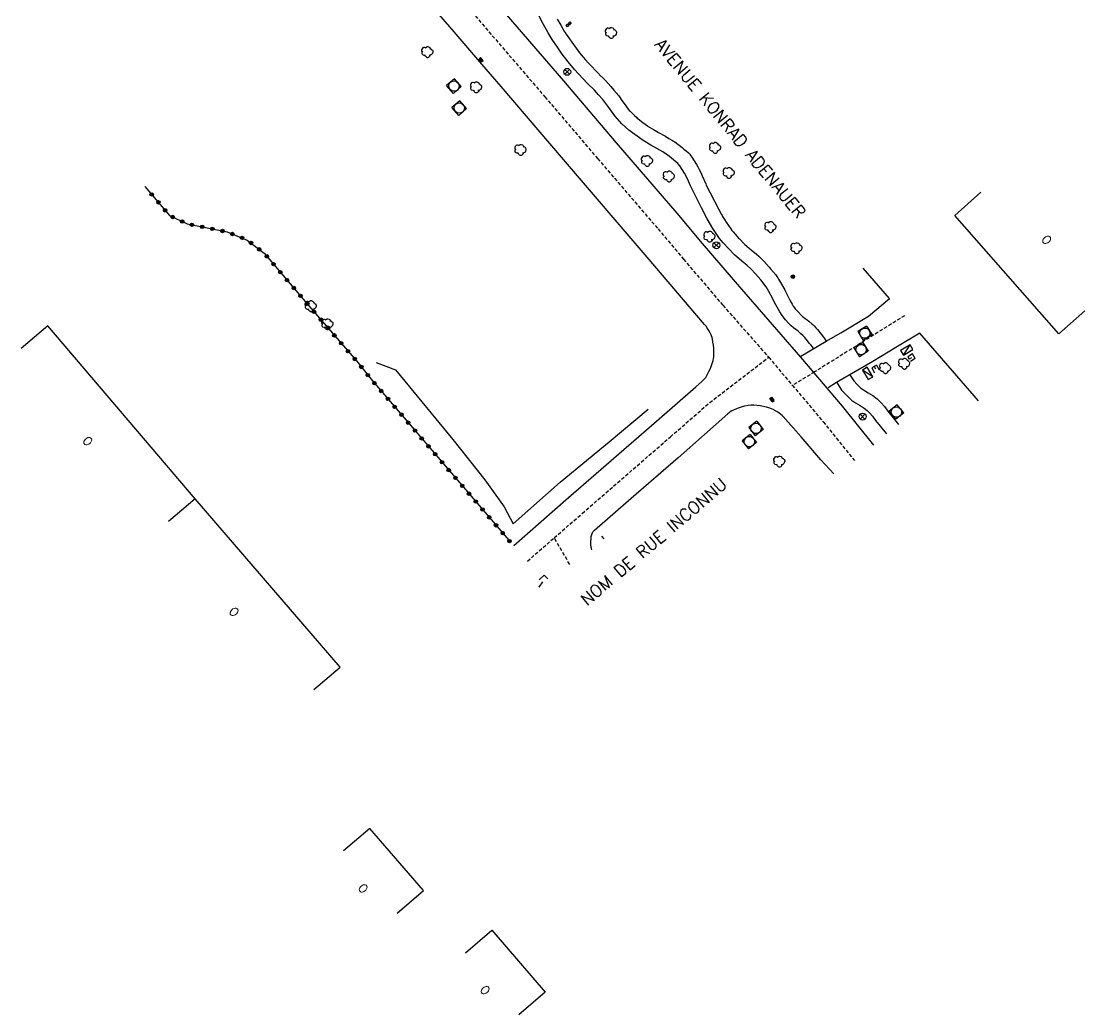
# Model space of a CAD drawing. Header units: millimetres. Extents: x 147000 to 147389, y 145000 to 145989.
# Drawn here: x 147046.1 to 147199.6, y 145563.5 to 145706.9 of the extents above; entities that cross this region are included whole.
import ezdxf
from ezdxf.enums import TextEntityAlignment as Align

# ---------------------------------------------------------------- set-up
doc = ezdxf.new("R2010")
doc.units = ezdxf.units.MM
doc.linetypes.add('DASHED', pattern=[0.75, 0.5, -0.25])
doc.layers.get('0').update_dxf_attribs({"linetype": 'CONTINUOUS'})
for name, color, linetype in [('W0001', 6, 'DASHED'), ('W0006', 2, 'CONTINUOUS'), ('W0008', 7, 'CONTINUOUS'), ('W0014', 7, 'CONTINUOUS'), ('W0103', 1, 'CONTINUOUS'), ('W0211', 2, 'CONTINUOUS'), ('W0300', 7, 'CONTINUOUS'), ('W0322', 7, 'CONTINUOUS'), ('W0400', 7, 'CONTINUOUS'), ('W0420', 7, 'CONTINUOUS'), ('W0425', 7, 'CONTINUOUS'), ('W0430', 7, 'CONTINUOUS'), ('W0432', 7, 'CONTINUOUS'), ('W0469', 7, 'CONTINUOUS'), ('W0856', 7, 'CONTINUOUS'), ('W0989', 7, 'CONTINUOUS'), ('W0991', 7, 'CONTINUOUS'), ('W1102', 7, 'CONTINUOUS')]:
    doc.layers.add(name, color=color, linetype=linetype)
doc.styles.get("Standard").update_dxf_attribs({"font": 'romans.shx', "width": 0.85})

# ---------------------------------------------------------------- blocks, each defined once
blk = doc.blocks.new('T469')
at = {"color": 0, "linetype": 'Continuous', "flags": 128}
for points in [[(-0.35, 0.35), (0.35, -0.35)], [(-0.35, -0.35), (0.35, 0.35)]]:
    blk.add_lwpolyline(points, dxfattribs=at)
at = {"color": 0, "linetype": 'Continuous'}
blk.add_circle((0, 0), 0.5, dxfattribs=at)
blk = doc.blocks.new('T300')
for p, q in [((-0.8, 0.51), (-0.86, 0.34)), ((-0.86, 0.34), (-0.86, 0.17)), ((-0.86, 0.17), (-0.74, 0.06)), ((-0.69, 0.63), (-0.8, 0.51)), ((-0.8, -0.06), (-0.74, 0.06)), ((-0.74, 0.06), (-0.69, 0.11)), ((-0.57, 0.69), (-0.69, 0.63)), ((-0.46, 0.69), (-0.57, 0.69)), ((-0.29, 0.63), (-0.46, 0.69)), ((-0.29, 0.63), (-0.17, 0.74)), ((-0.23, 0.57), (-0.29, 0.63)), ((-0.17, 0.74), (-0.06, 0.8)), ((-0.06, 0.8), (0.06, 0.8)), ((0.06, 0.8), (0.23, 0.74)), ((0.23, 0.74), (0.34, 0.63)), ((0.34, 0.63), (0.4, 0.51)), ((0.46, 0.46), (0.34, 0.46)), ((0.4, 0.51), (0.4, 0.46)), ((0.57, 0.4), (0.46, 0.46)), ((0.57, 0.4), (0.69, 0.29)), ((0.69, 0.29), (0.74, 0.17)), ((0.74, 0.06), (0.69, -0.17)), ((0.74, 0.17), (0.74, 0.06)), ((-0.8, -0.17), (-0.8, -0.06)), ((-0.8, -0.23), (-0.8, -0.17)), ((-0.74, -0.34), (-0.8, -0.23)), ((-0.69, -0.4), (-0.74, -0.34)), ((-0.51, -0.46), (-0.69, -0.4)), ((-0.4, -0.46), (-0.51, -0.46)), ((-0.4, -0.46), (-0.34, -0.46)), ((-0.34, -0.46), (-0.34, -0.4)), ((-0.34, -0.51), (-0.34, -0.46)), ((-0.29, -0.63), (-0.34, -0.51)), ((-0.17, -0.74), (-0.29, -0.63)), ((-0.06, -0.8), (-0.17, -0.74)), ((0.06, -0.8), (-0.06, -0.8)), ((0.17, -0.74), (0.06, -0.8)), ((0.23, -0.69), (0.17, -0.74)), ((0.29, -0.46), (0.23, -0.46)), ((0.29, -0.63), (0.23, -0.69)), ((0.46, -0.4), (0.29, -0.46)), ((0.34, -0.51), (0.29, -0.63)), ((0.34, -0.51), (0.34, -0.46)), ((0.57, -0.34), (0.46, -0.4)), ((0.63, -0.29), (0.57, -0.34)), ((0.69, -0.17), (0.63, -0.29))]:
    blk.add_line(p, q)
blk = doc.blocks.new('T856')
for p, q in [((-0.125, 0), (0.125, 0)), ((0, 0.125), (0, -0.125))]:
    blk.add_line(p, q)
blk.add_ellipse((0, 0), major_axis=(-0.177, 0.177), ratio=1, start_param=3.9269908, end_param=10.2101761)
blk = doc.blocks.new('T400')
for p, q in [((-0.15, 0.3), (0.15, 0.3)), ((-0.15, -0.25), (-0.15, 0.3)), ((-0.15, 0.15), (0.15, 0.15)), ((-0.15, 0), (0.15, 0)), ((0.15, 0.3), (0.15, -0.25)), ((-0.15, -0.15), (0.15, -0.15)), ((-0.15, -0.25), (-0.15, -0.3)), ((-0.15, -0.3), (0.15, -0.3)), ((0.15, -0.3), (0.15, -0.25))]:
    blk.add_line(p, q)
blk = doc.blocks.new('T420')
for p, q in [((0.75, 0.75), (-0.75, 0.75)), ((-0.75, 0.75), (-0.75, -0.75)), ((0.75, 0.75), (0.75, -0.75)), ((0.75, -0.75), (-0.75, -0.75))]:
    blk.add_line(p, q)
blk.add_ellipse((0, 0), major_axis=(-0.53, 0.53), ratio=1, start_param=3.926991, end_param=10.210176)
blk = doc.blocks.new('T425')
for p, q in [((-0.15, 0.6), (0.15, 0.6)), ((-0.15, 0.6), (-0.15, 0.3)), ((-0.15, 0.3), (0.15, 0.3)), ((-0.15, 0.15), (0.15, 0.15)), ((-0.15, -0.15), (-0.15, 0.15)), ((0, 0.45), (0.15, 0.45)), ((0.15, 0.45), (0.15, 0.3)), ((0.15, 0.15), (0.15, -0.15)), ((0.15, -0.15), (-0.15, -0.15))]:
    blk.add_line(p, q)
blk.add_ellipse((0, 0), major_axis=(-0.106, 0.106), ratio=1, start_param=3.926991, end_param=10.210176)
blk = doc.blocks.new('T430')
at = {"flags": 128}
for points in [[(-0.4, 2.1), (0.4, 2.1)], [(-0.4, 2.1), (-0.4, 1.3)], [(-0.4, 1.7), (0, 1.7)], [(0.8, 0.8), (-0.8, 0.8)], [(-0.8, 0.8), (-0.8, 0)], [(0.8, 0.8), (-0.8, 0)], [(-0.8, 0), (0.8, 0)], [(-0.4, 1.3), (0.4, 1.3)], [(0.8, 0), (0.8, 0.8)]]:
    blk.add_lwpolyline(points, dxfattribs=at)
blk = doc.blocks.new('T432')
at = {"flags": 128}
for points in [[(-0.4, 2.1), (-0.4, 1.3)], [(-0.39, 2.1), (0.41, 2.1)], [(0, 1.7), (0.4, 1.7)], [(0.4, 1.3), (0.4, 1.7)], [(0.8, 0.8), (-0.8, 0.8)], [(-0.8, 0.8), (-0.8, 0)], [(0.8, 0.8), (-0.8, 0)], [(-0.8, 0), (0.8, 0)], [(-0.4, 1.3), (0.4, 1.3)], [(0.8, 0), (0.8, 0.8)]]:
    blk.add_lwpolyline(points, dxfattribs=at)
blk = doc.blocks.new('t322o')
at = {"color": 0, "linetype": 'Continuous'}
for radius in [0.25, 0.15]:
    blk.add_circle((0, 0), radius, dxfattribs=at)

msp = doc.modelspace()

# ---------------------------------------------------------------- linework, layer by layer
at = {"layer": 'W0001'}
for points in [[(147108.22, 145711.64), (147121.67, 145696), (147129.29, 145687.07), (147138.01, 145676.91), (147141.68, 145672.55), (147147.36, 145665.9), (147153.97, 145658.39), (147155.88, 145656.12), (147157.39, 145654.34), (147161.84, 145649.08), (147166.35, 145643.48)], [(147173.58, 145664.39), (147160.58, 145656.27), (147157.39, 145654.34)], [(147119.16, 145628.97), (147123.03, 145632.34), (147127.07, 145635.86), (147139.78, 145646.9), (147145.46, 145651.86), (147153.97, 145658.39)], [(147125.26, 145628.5), (147123.03, 145632.34)]]:
    msp.add_lwpolyline(points, dxfattribs=at)
at = {"layer": 'W0006'}
for points in [[(147158.63, 145658.57), (147162.26, 145660.74), (147164.37, 145661.91), (147168.38, 145664.34), (147171.39, 145666.9), (147167.62, 145671.27)], [(147184.27, 145652.09), (147175.78, 145661.89), (147172.32, 145659.78), (147168.99, 145657.8), (147163.78, 145654.73), (147162.54, 145653.98)]]:
    msp.add_lwpolyline(points, dxfattribs=at)
at = {"layer": 'W0008'}
for points in [[(147110.91, 145713.94), (147124.36, 145698.31), (147131.98, 145689.37), (147140.71, 145679.2), (147144.38, 145674.84), (147150.04, 145668.22), (147158.57, 145658.43), (147164.57, 145651.33), (147169.1, 145645.7), (147169.1, 145645.7)], [(147117.18, 145631.24), (147125.1, 145638.13), (147137.8, 145649.17), (147143.47, 145654.13), (147143.9, 145654.51), (147144.31, 145654.9), (147144.72, 145655.29), (147144.81, 145655.38), (147144.89, 145655.48), (147144.96, 145655.59), (147145.16, 145655.95), (147145.35, 145656.32), (147145.52, 145656.7), (147145.69, 145657.08), (147145.79, 145657.35), (147145.87, 145657.63), (147145.95, 145657.91), (147146, 145658.2), (147146.04, 145658.47), (147146.07, 145658.75), (147146.08, 145659.02), (147146.07, 145659.3), (147146.04, 145659.73), (147145.99, 145660.16), (147145.93, 145660.59), (147145.86, 145661.01), (147145.8, 145661.25), (147145.73, 145661.49), (147145.64, 145661.72), (147145.53, 145661.94), (147145.35, 145662.26), (147145.16, 145662.56), (147144.96, 145662.86), (147144.73, 145663.14), (147136.42, 145672.85), (147124.36, 145686.96), (147115.35, 145697.49), (147112.27, 145701.05), (147108.59, 145705.35), (147101.34, 145713.81)], [(147163.36, 145641.55), (147161.5, 145643.58), (147158.67, 145646.89), (147157.53, 145648.18), (147156.79, 145649.03), (147156.04, 145649.86), (147155.97, 145649.93), (147155.9, 145649.99), (147155.29, 145650.45), (147154.64, 145650.85), (147154.16, 145651.06), (147153.66, 145651.21), (147152.75, 145651.37), (147151.83, 145651.47), (147151.41, 145651.48), (147150.99, 145651.44), (147150.48, 145651.33), (147149.98, 145651.19), (147149.43, 145651), (147148.89, 145650.77), (147148.58, 145650.6), (147148.07, 145650.24), (147140.9, 145643.86), (147134.15, 145638.01), (147128.83, 145633.41), (147128.83, 145633.41), (147128.74, 145633.33), (147128.66, 145633.24), (147128.58, 145633.14), (147128.52, 145633.04), (147128.45, 145632.9), (147128.4, 145632.75), (147128.36, 145632.61), (147128.33, 145632.45), (147128.29, 145632.13), (147128.27, 145631.81), (147128.26, 145631.53), (147128.27, 145631.25), (147128.29, 145631.13), (147128.31, 145631.01), (147128.36, 145630.81), (147128.41, 145630.62)], [(147122.11, 145626.39), (147121.57, 145626.96), (147120.87, 145626.27)]]:
    msp.add_lwpolyline(points, dxfattribs=at)
at = {"layer": 'W0014'}
for points in [[(147160.45, 145659.65), (147160.29, 145659.89), (147160.04, 145660.21), (147159.88, 145660.4), (147159.38, 145661.02), (147159.2, 145661.24), (147158.92, 145661.54), (147158.63, 145661.79), (147158.21, 145662.15), (147157.88, 145662.39), (147157.55, 145662.63), (147157.23, 145662.91), (147156.88, 145663.27), (147156.42, 145663.78), (147155.9, 145664.4), (147155.56, 145664.94), (147155.37, 145665.27), (147154.83, 145666.3), (147154.51, 145666.93), (147153.99, 145667.88), (147153.6, 145668.58), (147153.44, 145668.82), (147153.18, 145669.15), (147152.83, 145669.57), (147152.45, 145670.01), (147152.08, 145670.42), (147151.44, 145671.11), (147150.83, 145671.67), (147150.09, 145672.29), (147149.03, 145673.2), (147148.22, 145674.03), (147147.41, 145674.92), (147146.89, 145675.54), (147145.92, 145676.97), (147145.08, 145678.4), (147144.26, 145679.98), (147143.34, 145681.77), (147142.7, 145683.14), (147142.26, 145684.13), (147141.82, 145684.98), (147141.16, 145686.05), (147140.88, 145686.38), (147139.67, 145687.38), (147138.7, 145688.05), (147136.99, 145689.03), (147135.85, 145689.69), (147133.81, 145691.18), (147132.79, 145692.11), (147131.79, 145693.23), (147130.92, 145694.46), (147130.02, 145695.58), (147129.4, 145696.3), (147128.82, 145696.95), (147127.84, 145697.91), (147127.15, 145698.63), (147125.96, 145699.91), (147125.03, 145701.04), (147124.18, 145702.17), (147123.48, 145703.14), (147122.75, 145704.24), (147122.15, 145705.24), (147121.46, 145706.42), (147120.74, 145707.81)], [(147123.45, 145707.19), (147123.97, 145706.32), (147124.53, 145705.39), (147124.55, 145705.35), (147124.75, 145705.04), (147125.22, 145704.35), (147125.56, 145703.86), (147126.2, 145702.99), (147126.69, 145702.35), (147127.2, 145701.72), (147127.55, 145701.31), (147127.91, 145700.9), (147128.19, 145700.61), (147129.2, 145699.55), (147129.49, 145699.25), (147129.56, 145699.18), (147130.13, 145698.64), (147130.28, 145698.49), (147130.43, 145698.34), (147130.81, 145697.91), (147131.18, 145697.48), (147131.65, 145696.94), (147131.99, 145696.53), (147132.16, 145696.33), (147132.33, 145696.11), (147132.52, 145695.86), (147132.7, 145695.61), (147133.35, 145694.69), (147133.55, 145694.41), (147133.76, 145694.15), (147133.85, 145694.03), (147133.96, 145693.92), (147134.63, 145693.27), (147134.88, 145693.04), (147135.01, 145692.93), (147135.15, 145692.82), (147135.82, 145692.3), (147136.5, 145691.78), (147136.58, 145691.72), (147136.66, 145691.67), (147137.35, 145691.27), (147138.05, 145690.86), (147139.06, 145690.29), (147139.57, 145689.99), (147140.09, 145689.68), (147140.25, 145689.58), (147140.41, 145689.47), (147141.47, 145688.68), (147141.75, 145688.45), (147142.07, 145688.18), (147142.38, 145687.89), (147142.57, 145687.69), (147142.76, 145687.47), (147142.88, 145687.29), (147143.56, 145686.2), (147143.76, 145685.86), (147143.95, 145685.51), (147144.17, 145685.05), (147144.38, 145684.59), (147144.88, 145683.44), (147144.96, 145683.26), (147145.53, 145682.14), (147146.14, 145680.95), (147146.19, 145680.84), (147146.72, 145679.83), (147147.15, 145679.02), (147147.24, 145678.86), (147147.33, 145678.71), (147147.58, 145678.3), (147147.84, 145677.89), (147148.16, 145677.4), (147148.49, 145676.92), (147148.66, 145676.7), (147148.84, 145676.48), (147149.14, 145676.15), (147149.64, 145675.61), (147149.76, 145675.49), (147150.43, 145674.79), (147150.54, 145674.69), (147151.46, 145673.91), (147152.22, 145673.26), (147152.53, 145673), (147152.83, 145672.72), (147153.04, 145672.51), (147153.25, 145672.29), (147154.03, 145671.41), (147154.25, 145671.16), (147154.63, 145670.72), (147155, 145670.27), (147155.15, 145670.07), (147155.29, 145669.87), (147155.41, 145669.68), (147156.28, 145668.11), (147156.39, 145667.91), (147156.49, 145667.71), (147156.63, 145667.41), (147156.78, 145667.11), (147157.08, 145666.56), (147157.22, 145666.29), (147157.37, 145666.04), (147157.52, 145665.79), (147157.61, 145665.66), (147157.7, 145665.53), (147157.81, 145665.4), (147158.22, 145664.94), (147158.64, 145664.48), (147158.75, 145664.38), (147158.86, 145664.29), (147158.99, 145664.2), (147159.25, 145664.01), (147159.52, 145663.81), (147159.78, 145663.6), (147160.25, 145663.19), (147160.39, 145663.06), (147160.54, 145662.91), (147160.78, 145662.64), (147161.01, 145662.38), (147161.53, 145661.74), (147161.88, 145661.29), (147162.01, 145661.12), (147162.26, 145660.74)], [(147165.69, 145655.86), (147166.24, 145654.98), (147166.74, 145654.46), (147167.29, 145653.94), (147167.66, 145653.69), (147168.34, 145653.28), (147169, 145652.86), (147169.61, 145652.39), (147170.17, 145651.85), (147170.68, 145651.27), (147171.15, 145650.62), (147172.69, 145648.71)], [(147163.8, 145654.74), (147164.49, 145653.63), (147165.18, 145652.9), (147165.91, 145652.21), (147166.48, 145651.83), (147167.19, 145651.41), (147167.74, 145651.06), (147168.18, 145650.72), (147168.58, 145650.33), (147168.95, 145649.91), (147169.39, 145649.28), (147170.98, 145647.32)]]:
    msp.add_lwpolyline(points, dxfattribs=at)
at = {"layer": 'W0103'}
for points in [[(147199.58, 145665.1), (147195.84, 145661.78), (147180.85, 145678.88), (147184.58, 145682.21)], [(147088.33, 145610.43), (147092.14, 145613.67), (147071.19, 145637.95), (147049.93, 145662.92), (147046.12, 145659.68)], [(147100.35, 145578.16), (147104.15, 145581.41), (147096.41, 145590.38), (147092.6, 145587.13)], [(147110.2, 145572.44), (147114, 145575.68), (147121.74, 145566.73), (147117.94, 145563.49)]]:
    msp.add_lwpolyline(points, dxfattribs=at)
at = {"layer": 'W0211'}
msp.add_lwpolyline([(147097.32, 145657.65), (147100.13, 145656.56), (147108.4, 145646.54), (147112.99, 145640.69), (147115.8, 145636.8), (147117.11, 145634.36), (147117.11, 145634.36), (147123.9, 145640.36), (147130.94, 145646.2), (147136.57, 145650.9)], dxfattribs=at)
at = {"layer": 'W0322'}
for points in [[(147063.97, 145683.05), (147067.52, 145678.86), (147070.08, 145677.65), (147075.82, 145676.49), (147078.73, 145675.31), (147081.16, 145673.42), (147087.62, 145665.83), (147094.47, 145657.88), (147096.8, 145654.99), (147116.75, 145631.65)], [(147129.84, 145632.58), (147130.17, 145632.2)], [(147121.31, 145625.98), (147120.82, 145625.19)]]:
    msp.add_lwpolyline(points, dxfattribs=at)
at = {"layer": 'W1102'}
msp.add_lwpolyline([(147071.19, 145637.95), (147067.38, 145634.71)], dxfattribs=at)

# ---------------------------------------------------------------- block references
at = {"layer": 'W0300'}
for p in [(147131.25, 145705.2), (147104.75, 145702.43), (147111.79, 145697.36), (147146.27, 145688.62), (147118.2, 145688.31), (147136.45, 145686.73), (147139.61, 145684.49), (147148.25, 145685.01), (147154.26, 145677.18), (147145.46, 145675.79), (147158.03, 145674.13), (147087.92, 145665.77), (147090.32, 145663.15), (147170.83, 145656.82), (147173.57, 145657.45), (147155.54, 145643.33)]:
    msp.add_blockref('T300', p, dxfattribs=at)
at = {"layer": 'W0322'}
for p, rotation in [((147064.94, 145681.9), 310.2441952787113), ((147065.91, 145680.76), 310.2441952787113), ((147066.88, 145679.61), 310.2441952787113), ((147067.98, 145678.64), 334.7368405420519), ((147069.34, 145678), 334.7368405420519), ((147070.75, 145677.52), 348.5175738517464), ((147072.22, 145677.22), 348.5175738517464), ((147073.69, 145676.92), 348.5175738517464), ((147075.16, 145676.62), 348.5175738517464), ((147076.59, 145676.18), 338.0702005950045), ((147077.98, 145675.62), 338.0702005950045), ((147079.27, 145674.89), 322.148689717141), ((147080.46, 145673.97), 322.148689717141), ((147081.56, 145672.96), 310.4126169098219), ((147082.53, 145671.82), 310.4126169098219), ((147083.5, 145670.68), 310.4126169098219), ((147084.47, 145669.53), 310.4126169098219), ((147085.45, 145668.39), 310.4126169098219), ((147086.42, 145667.25), 310.4126169098219), ((147087.39, 145666.11), 310.4126169098219), ((147088.37, 145664.97), 310.700062952231), ((147089.35, 145663.83), 310.700062952231), ((147090.32, 145662.7), 310.700062952231), ((147091.3, 145661.56), 310.700062952231), ((147092.28, 145660.42), 310.700062952231), ((147093.26, 145659.28), 310.700062952231), ((147094.24, 145658.15), 310.700062952231), ((147095.19, 145656.99), 308.8297964463003), ((147096.13, 145655.82), 308.8297964463003), ((147097.08, 145654.66), 310.531703898589), ((147098.05, 145653.52), 310.531703898589), ((147099.03, 145652.38), 310.531703898589), ((147100, 145651.24), 310.531703898589), ((147100.98, 145650.1), 310.531703898589), ((147101.95, 145648.96), 310.531703898589), ((147102.93, 145647.82), 310.531703898589), ((147103.9, 145646.68), 310.531703898589), ((147104.88, 145645.54), 310.531703898589), ((147105.85, 145644.4), 310.531703898589), ((147106.83, 145643.26), 310.531703898589), ((147107.8, 145642.12), 310.531703898589), ((147108.77, 145640.98), 310.531703898589), ((147109.75, 145639.84), 310.531703898589), ((147110.72, 145638.7), 310.531703898589), ((147111.7, 145637.56), 310.531703898589), ((147112.67, 145636.42), 310.531703898589), ((147113.65, 145635.28), 310.531703898589), ((147114.62, 145634.14), 310.531703898589), ((147115.6, 145633), 310.531703898589), ((147116.57, 145631.86), 310.531703898589)]:
    msp.add_blockref('t322o', p, dxfattribs=dict(at, rotation=rotation))
at = {"layer": 'W0400'}
for p, rotation in [((147112.48, 145701.35), 38.85643862982965), ((147154.45, 145652.29), 40.53234342961955)]:
    msp.add_blockref('T400', p, dxfattribs=dict(at, rotation=rotation))
at = {"layer": 'W0420'}
for p, rotation in [((147108.56, 145697.54), 310.6937079205494), ((147109.33, 145694.37), 310.6937079205494), ((147167.85, 145661.87), 31.99125769878398), ((147167.31, 145659.5), 31.99125769878398), ((147172.41, 145650.49), 308.8236462134096), ((147152.14, 145648.12), 37.45739888277707), ((147151.18, 145646.21), 37.45739888277707)]:
    msp.add_blockref('T420', p, dxfattribs=dict(at, rotation=rotation))
at = {"layer": 'W0425', "rotation": 310.6937079205494}
msp.add_blockref('T425', (147124.94, 145706.31), dxfattribs=at)
at = {"layer": 'W0430', "rotation": 300.6}
msp.add_blockref('T430', (147167.92, 145655.85), dxfattribs=at)
at = {"layer": 'W0432', "rotation": 211.5}
msp.add_blockref('T432', (147173.69, 145659.78), dxfattribs=at)
at = {"layer": 'W0469'}
for p in [(147124.9, 145699.6), (147146.42, 145674.57), (147167.52, 145649.83)]:
    msp.add_blockref('T469', p, dxfattribs=at)
at = {"layer": 'W0856'}
msp.add_blockref('T856', (147157.46, 145670.03), dxfattribs=at)

# ---------------------------------------------------------------- texts
at = {"layer": 'W0989'}
for s, rotation, p in [('AVENUE KONRAD ADENAUER', 309.4024, (147138.09, 145704.02)), ('NOM DE RUE INCONNU', 40.4114, (147127.18, 145623.09))]:
    msp.add_text(s, height=1.75, rotation=rotation, dxfattribs=at).set_placement(p, align=Align.MIDDLE_LEFT)
at = {"layer": 'W0991'}
for p in [(147193.61, 145674.94), (147055.24, 145645.89), (147076.35, 145621.25), (147094.98, 145581.32), (147112.58, 145566.63)]:
    msp.add_text('O', height=1.25, rotation=309.9054, dxfattribs=at).set_placement(p, align=Align.CENTER)

doc.saveas('drawing.dxf')
